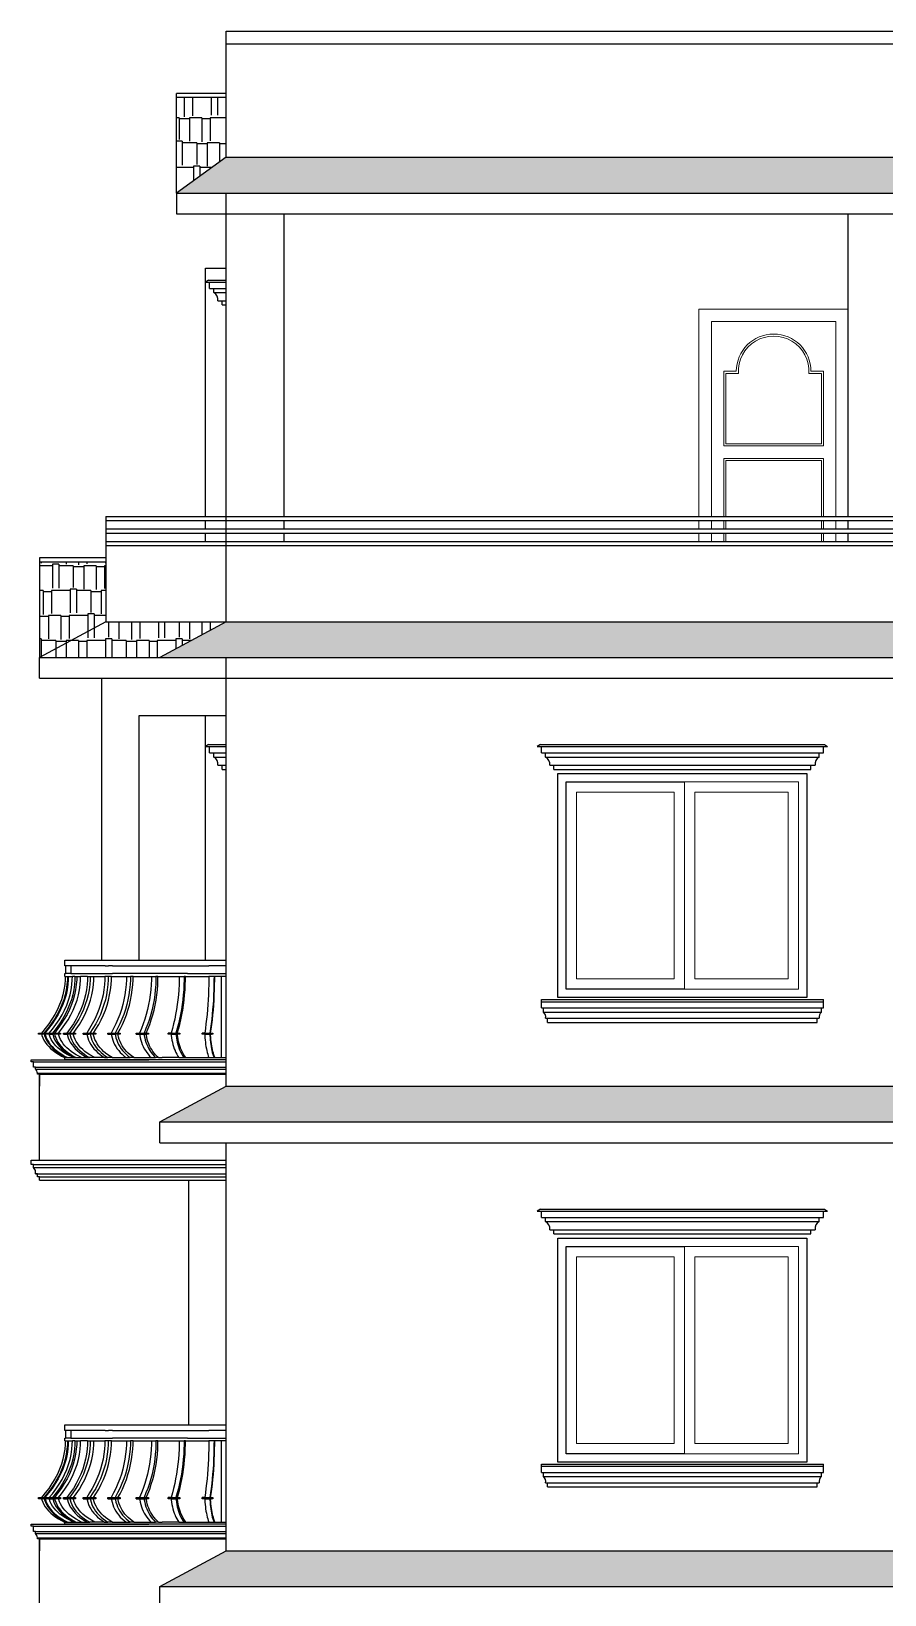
# Model space of a CAD drawing. Header units: inches. Extents: x 1397 to 20304, y -27267 to -746.
# Drawn here: x 14965.6 to 15171.4, y -21206.1 to -20829.1 of the extents above; entities that cross this region are included whole.
import ezdxf

# ---------------------------------------------------------------- set-up
doc = ezdxf.new("R2010")
doc.units = ezdxf.units.IN
doc.header["$LTSCALE"] = 17
doc.header["$MEASUREMENT"] = 0
for name, color, linetype, lineweight in [('25 BOT BAR', 12, 'Continuous', 25), ('DOOR ELEVATION', 21, 'Continuous', 15), ('ELEVATION', 7, 'Continuous', 25), ('OUTLINE', 1, 'Continuous', 25), ('WINDOW FRAME', 161, 'Continuous', 20)]:
    doc.layers.add(name, color=color, linetype=linetype, lineweight=lineweight)

# ---------------------------------------------------------------- blocks, each defined once
blk = doc.blocks.new('A$C6d06a05d')
for p, q in [((5.66, 22.61), (5.66, 24)), ((5.66, 24), (40.22, 24)), ((40.22, 22.61), (40.22, 24)), ((5.77, 22.61), (5.66, 22.61)), ((5.66, 20.07), (5.66, 20.77)), ((5.66, 20.77), (5.77, 20.77)), ((5.77, 22.61), (5.77, 20.77)), ((6.88, 22.61), (5.77, 22.61)), ((6.88, 20.77), (5.77, 20.77)), ((6.88, 22.61), (6.88, 20.77)), ((14.27, 22.61), (6.88, 22.61)), ((6.88, 20.77), (14.27, 20.77)), ((14.27, 22.61), (14.98, 22.61)), ((14.27, 20.77), (14.98, 20.77)), ((15.84, 22.61), (14.98, 22.61)), ((14.98, 20.77), (15.84, 20.77)), ((15.84, 22.61), (31.92, 22.61)), ((31.92, 20.77), (15.84, 20.77)), ((31.92, 22.61), (36.51, 22.61)), ((31.92, 20.77), (36.51, 20.77)), ((37.61, 22.61), (36.51, 22.61)), ((36.51, 20.77), (37.61, 20.77)), ((37.8, 22.61), (37.61, 22.61)), ((37.61, 20.77), (37.8, 20.77)), ((39.23, 22.61), (37.8, 22.61)), ((37.8, 20.77), (39.23, 20.77)), ((40.22, 22.61), (39.23, 22.61)), ((39.23, 20.77), (40.22, 20.77)), ((40.22, 20.77), (40.22, 22.61)), ((40.22, 20.07), (40.22, 20.77)), ((5.44, 16.89), (5.2, 15.69)), ((5.6, 18.11), (5.44, 16.89)), ((5.69, 19.25), (5.6, 18.11)), ((5.69, 20.07), (5.66, 20.07)), ((5.69, 20.07), (5.69, 19.25)), ((5.69, 20.07), (6.17, 20.07)), ((5.92, 16.89), (5.69, 15.69)), ((6.12, 16.89), (5.88, 15.69)), ((6.08, 18.11), (5.92, 16.89)), ((6.17, 19.25), (6.08, 18.11)), ((6.28, 18.11), (6.12, 16.89)), ((6.17, 20.07), (6.17, 19.25)), ((6.17, 20.07), (6.36, 20.07)), ((6.36, 19.25), (6.28, 18.11)), ((6.36, 20.07), (6.36, 19.25)), ((6.36, 20.07), (7.24, 20.07)), ((6.75, 15.62), (6.99, 16.85)), ((6.99, 16.85), (7.15, 18.08)), ((7.15, 18.08), (7.23, 19.24)), ((7.23, 19.24), (7.24, 20.07)), ((7.79, 20.07), (7.24, 20.07)), ((7.55, 16.89), (7.33, 15.69)), ((7.7, 18.11), (7.55, 16.89)), ((7.78, 19.25), (7.7, 18.11)), ((7.93, 16.89), (7.71, 15.69)), ((7.79, 20.07), (7.78, 19.25)), ((7.79, 20.07), (8.17, 20.07)), ((8.09, 18.11), (7.93, 16.89)), ((8.17, 19.25), (8.09, 18.11)), ((8.17, 20.07), (8.17, 19.25)), ((8.17, 20.07), (9.01, 20.07)), ((8.54, 15.62), (8.76, 16.85)), ((8.76, 16.85), (8.92, 18.08)), ((8.92, 18.08), (9, 19.24)), ((9, 19.24), (9.01, 20.07)), ((10.49, 20.07), (9.01, 20.07)), ((10.28, 16.89), (10.07, 15.69)), ((10.42, 18.11), (10.28, 16.89)), ((10.49, 19.25), (10.42, 18.11)), ((10.49, 20.07), (10.49, 19.25)), ((10.49, 20.07), (11.05, 20.07)), ((10.84, 16.89), (10.63, 15.69)), ((10.98, 18.11), (10.84, 16.89)), ((11.05, 19.25), (10.98, 18.11)), ((11.05, 20.07), (11.05, 19.25)), ((11.05, 20.07), (11.82, 20.07)), ((11.39, 15.62), (11.6, 16.85)), ((11.6, 16.85), (11.74, 18.08)), ((11.74, 18.08), (11.82, 19.24)), ((11.82, 19.24), (11.82, 20.07)), ((11.82, 20.07), (14.21, 20.07)), ((14.02, 16.89), (13.83, 15.69)), ((14.14, 18.11), (14.02, 16.89)), ((14.2, 19.25), (14.14, 18.11)), ((14.21, 20.07), (14.2, 19.25)), ((14.93, 20.07), (14.21, 20.07)), ((14.73, 16.89), (14.55, 15.69)), ((14.86, 18.11), (14.73, 16.89)), ((14.92, 19.25), (14.86, 18.11)), ((14.93, 20.07), (14.92, 19.25)), ((15.61, 20.07), (14.93, 20.07)), ((15.23, 15.62), (15.41, 16.85)), ((15.41, 16.85), (15.54, 18.08)), ((15.54, 18.08), (15.6, 19.24)), ((15.6, 19.24), (15.61, 20.07)), ((15.61, 20.07), (18.82, 20.07)), ((18.65, 16.89), (18.5, 15.69)), ((18.76, 18.11), (18.65, 16.89)), ((18.81, 19.25), (18.76, 18.11)), ((18.82, 20.07), (18.81, 19.25)), ((18.82, 20.07), (19.67, 20.07)), ((19.51, 16.89), (19.36, 15.69)), ((19.62, 18.11), (19.51, 16.89)), ((19.67, 19.25), (19.62, 18.11)), ((19.67, 20.07), (19.67, 19.25)), ((20.24, 20.07), (19.67, 20.07)), ((19.92, 15.62), (20.08, 16.85)), ((20.08, 16.85), (20.19, 18.08)), ((20.19, 18.08), (20.24, 19.24)), ((20.24, 19.24), (20.24, 20.07)), ((20.24, 20.07), (24.18, 20.07)), ((24.05, 16.89), (23.93, 15.69)), ((24.13, 18.11), (24.05, 16.89)), ((24.18, 19.25), (24.13, 18.11)), ((24.18, 20.07), (24.18, 19.25)), ((24.18, 20.07), (25.15, 20.07)), ((25.02, 16.89), (24.9, 15.69)), ((25.1, 18.11), (25.02, 16.89)), ((25.14, 19.25), (25.1, 18.11)), ((25.15, 20.07), (25.14, 19.25)), ((25.59, 20.07), (25.15, 20.07)), ((25.34, 15.62), (25.46, 16.85)), ((25.46, 16.85), (25.54, 18.08)), ((25.54, 18.08), (25.59, 19.24)), ((25.59, 19.24), (25.59, 20.07)), ((25.59, 20.07), (30.13, 20.07)), ((30.04, 16.89), (29.96, 15.69)), ((30.1, 18.11), (30.04, 16.89)), ((30.13, 19.25), (30.1, 18.11)), ((30.13, 20.07), (30.13, 19.25)), ((30.13, 20.07), (31.18, 20.07)), ((31.1, 16.89), (31.01, 15.69)), ((31.15, 18.11), (31.1, 16.89)), ((31.18, 19.25), (31.15, 18.11)), ((31.49, 20.07), (31.18, 20.07)), ((31.18, 20.07), (31.18, 19.25)), ((31.31, 15.62), (31.4, 16.85)), ((31.4, 16.85), (31.45, 18.08)), ((31.45, 18.08), (31.48, 19.24)), ((31.48, 19.24), (31.49, 20.07)), ((31.49, 20.07), (31.92, 20.07)), ((31.92, 20.07), (36.49, 20.07)), ((36.45, 16.89), (36.41, 15.69)), ((36.48, 18.11), (36.45, 16.89)), ((36.49, 19.25), (36.48, 18.11)), ((36.49, 20.07), (36.49, 19.25)), ((37.6, 20.07), (36.49, 20.07)), ((37.55, 16.89), (37.51, 15.69)), ((37.58, 18.11), (37.55, 16.89)), ((37.59, 19.25), (37.58, 18.11)), ((37.6, 20.07), (37.59, 19.25)), ((37.75, 20.07), (37.6, 20.07)), ((37.66, 15.62), (37.7, 16.85)), ((37.7, 16.85), (37.73, 18.08)), ((37.73, 18.08), (37.75, 19.24)), ((37.75, 19.24), (37.75, 20.07)), ((39.23, 20.07), (37.75, 20.07)), ((40.22, 20.07), (39.23, 20.07)), ((39.23, 7.81), (39.23, 20.07)), ((40.22, 8.38), (40.22, 20.07)), ((4.89, 14.48), (4.49, 13.29)), ((5.2, 15.69), (4.89, 14.48)), ((5.38, 14.48), (4.99, 13.29)), ((5.57, 14.48), (5.19, 13.29)), ((5.69, 15.69), (5.38, 14.48)), ((5.88, 15.69), (5.57, 14.48)), ((6.04, 13.19), (6.43, 14.4)), ((6.43, 14.4), (6.75, 15.62)), ((7.03, 14.48), (6.66, 13.29)), ((7.33, 15.69), (7.03, 14.48)), ((7.41, 14.48), (7.05, 13.29)), ((7.71, 15.69), (7.41, 14.48)), ((7.86, 13.19), (8.24, 14.4)), ((8.24, 14.4), (8.54, 15.62)), ((9.8, 14.48), (9.46, 13.29)), ((10.07, 15.69), (9.8, 14.48)), ((10.36, 14.48), (10.02, 13.29)), ((10.63, 15.69), (10.36, 14.48)), ((10.77, 13.19), (11.11, 14.4)), ((11.11, 14.4), (11.39, 15.62)), ((13.59, 14.48), (13.29, 13.29)), ((13.83, 15.69), (13.59, 14.48)), ((14.31, 14.48), (14.01, 13.29)), ((14.55, 15.69), (14.31, 14.48)), ((14.68, 13.19), (14.98, 14.4)), ((14.98, 14.4), (15.23, 15.62)), ((18.3, 14.48), (18.05, 13.29)), ((18.5, 15.69), (18.3, 14.48)), ((19.15, 14.48), (18.9, 13.29)), ((19.36, 15.69), (19.15, 14.48)), ((19.46, 13.19), (19.72, 14.4)), ((19.72, 14.4), (19.92, 15.62)), ((23.77, 14.48), (23.58, 13.29)), ((23.93, 15.69), (23.77, 14.48)), ((24.74, 14.48), (24.55, 13.29)), ((24.9, 15.69), (24.74, 14.48)), ((24.98, 13.19), (25.18, 14.4)), ((25.18, 14.4), (25.34, 15.62)), ((29.86, 14.48), (29.72, 13.29)), ((29.96, 15.69), (29.86, 14.48)), ((30.91, 14.48), (30.77, 13.29)), ((31.01, 15.69), (30.91, 14.48)), ((31.07, 13.19), (31.21, 14.4)), ((31.21, 14.4), (31.31, 15.62)), ((36.35, 14.48), (36.29, 13.29)), ((36.41, 15.69), (36.35, 14.48)), ((37.46, 14.48), (37.39, 13.29)), ((37.51, 15.69), (37.46, 14.48)), ((37.54, 13.19), (37.61, 14.4)), ((37.61, 14.4), (37.66, 15.62)), ((3.49, 10.94), (2.87, 9.79)), ((4, 10.94), (3.39, 9.79)), ((4.03, 12.11), (3.49, 10.94)), ((4.19, 10.94), (3.59, 9.79)), ((4.53, 12.11), (4, 10.94)), ((4.49, 13.29), (4.03, 12.11)), ((4.73, 12.11), (4.19, 10.94)), ((4.42, 9.64), (5.04, 10.81)), ((4.99, 13.29), (4.53, 12.11)), ((5.19, 13.29), (4.73, 12.11)), ((5.04, 10.81), (5.58, 11.99)), ((5.72, 10.94), (5.14, 9.79)), ((6.1, 10.94), (5.52, 9.79)), ((5.58, 11.99), (6.04, 13.19)), ((6.22, 12.11), (5.72, 10.94)), ((6.61, 12.11), (6.1, 10.94)), ((6.66, 13.29), (6.22, 12.11)), ((6.32, 9.64), (6.9, 10.81)), ((7.05, 13.29), (6.61, 12.11)), ((6.9, 10.81), (7.42, 11.99)), ((7.42, 11.99), (7.86, 13.19)), ((8.58, 10.94), (8.05, 9.79)), ((9.05, 12.11), (8.58, 10.94)), ((9.14, 10.94), (8.61, 9.79)), ((9.46, 13.29), (9.05, 12.11)), ((9.61, 12.11), (9.14, 10.94)), ((9.34, 9.64), (9.89, 10.81)), ((10.02, 13.29), (9.61, 12.11)), ((9.89, 10.81), (10.36, 11.99)), ((10.36, 11.99), (10.77, 13.19)), ((12.52, 10.94), (12.05, 9.79)), ((12.93, 12.11), (12.52, 10.94)), ((13.24, 10.94), (12.77, 9.79)), ((13.29, 13.29), (12.93, 12.11)), ((13.65, 12.11), (13.24, 10.94)), ((13.42, 9.64), (13.89, 10.81)), ((14.01, 13.29), (13.65, 12.11)), ((13.89, 10.81), (14.31, 11.99)), ((14.31, 11.99), (14.68, 13.19)), ((17.4, 10.94), (17, 9.79)), ((17.75, 12.11), (17.4, 10.94)), ((18.05, 13.29), (17.75, 12.11)), ((18.26, 10.94), (17.86, 9.79)), ((18.6, 12.11), (18.26, 10.94)), ((18.4, 9.64), (18.81, 10.81)), ((18.9, 13.29), (18.6, 12.11)), ((18.81, 10.81), (19.16, 11.99)), ((19.16, 11.99), (19.46, 13.19)), ((23.08, 10.94), (22.77, 9.79)), ((23.35, 12.11), (23.08, 10.94)), ((23.58, 13.29), (23.35, 12.11)), ((24.04, 10.94), (23.74, 9.79)), ((24.31, 12.11), (24.04, 10.94)), ((24.16, 9.64), (24.47, 10.81)), ((24.55, 13.29), (24.31, 12.11)), ((24.47, 10.81), (24.75, 11.99)), ((24.75, 11.99), (24.98, 13.19)), ((29.38, 10.94), (29.17, 9.79)), ((29.56, 12.11), (29.38, 10.94)), ((29.72, 13.29), (29.56, 12.11)), ((30.43, 10.94), (30.22, 9.79)), ((30.61, 12.11), (30.43, 10.94)), ((30.51, 9.64), (30.72, 10.81)), ((30.77, 13.29), (30.61, 12.11)), ((30.72, 10.81), (30.91, 11.99)), ((30.91, 11.99), (31.07, 13.19)), ((36.11, 10.94), (36, 9.79)), ((36.2, 12.11), (36.11, 10.94)), ((36.29, 13.29), (36.2, 12.11)), ((37.21, 10.94), (37.11, 9.79)), ((37.31, 12.11), (37.21, 10.94)), ((37.25, 9.64), (37.36, 10.81)), ((37.39, 13.29), (37.31, 12.11)), ((37.36, 10.81), (37.46, 11.99)), ((37.46, 11.99), (37.54, 13.19)), ((1.42, 7.53), (0.6, 6.44)), ((1.97, 7.53), (1.15, 6.44)), ((2.16, 7.53), (1.35, 6.44)), ((2.18, 8.65), (1.42, 7.53)), ((2.72, 8.65), (1.97, 7.53)), ((2.91, 8.65), (2.16, 7.53)), ((2.87, 9.79), (2.18, 8.65)), ((2.3, 6.44), (2.98, 7.35)), ((3.39, 9.79), (2.72, 8.65)), ((3.59, 9.79), (2.91, 8.65)), ((2.98, 7.35), (3.73, 8.49)), ((3.78, 7.53), (3, 6.44)), ((4.16, 7.53), (3.38, 6.44)), ((3.73, 8.49), (4.42, 9.64)), ((4.49, 8.65), (3.78, 7.53)), ((4.87, 8.65), (4.16, 7.53)), ((4.29, 6.44), (4.94, 7.35)), ((5.14, 9.79), (4.49, 8.65)), ((5.52, 9.79), (4.87, 8.65)), ((4.94, 7.35), (5.66, 8.49)), ((5.66, 8.49), (6.32, 9.64)), ((6.8, 7.53), (6.08, 6.44)), ((7.36, 7.53), (6.64, 6.44)), ((7.46, 8.65), (6.8, 7.53)), ((8.02, 8.65), (7.36, 7.53)), ((8.05, 9.79), (7.46, 8.65)), ((7.48, 6.44), (8.07, 7.35)), ((8.61, 9.79), (8.02, 8.65)), ((8.07, 7.35), (8.74, 8.49)), ((8.74, 8.49), (9.34, 9.64)), ((10.94, 7.53), (10.31, 6.44)), ((11.52, 8.65), (10.94, 7.53)), ((11.66, 7.53), (11.02, 6.44)), ((12.05, 9.79), (11.52, 8.65)), ((12.24, 8.65), (11.66, 7.53)), ((11.76, 6.44), (12.29, 7.35)), ((12.77, 9.79), (12.24, 8.65)), ((12.29, 7.35), (12.88, 8.49)), ((12.88, 8.49), (13.42, 9.64)), ((16.07, 7.53), (15.54, 6.44)), ((16.56, 8.65), (16.07, 7.53)), ((16.93, 7.53), (16.4, 6.44)), ((17, 9.79), (16.56, 8.65)), ((17.42, 8.65), (16.93, 7.53)), ((17.02, 6.44), (17.46, 7.35)), ((17.86, 9.79), (17.42, 8.65)), ((17.46, 7.35), (17.96, 8.49)), ((17.96, 8.49), (18.4, 9.64)), ((22.04, 7.53), (21.63, 6.44)), ((22.42, 8.65), (22.04, 7.53)), ((22.77, 9.79), (22.42, 8.65)), ((23.01, 7.53), (22.6, 6.44)), ((23.39, 8.65), (23.01, 7.53)), ((23.08, 6.44), (23.43, 7.35)), ((23.74, 9.79), (23.39, 8.65)), ((23.43, 7.35), (23.81, 8.49)), ((23.81, 8.49), (24.16, 9.64)), ((28.67, 7.53), (28.39, 6.44)), ((28.93, 8.65), (28.67, 7.53)), ((29.17, 9.79), (28.93, 8.65)), ((29.72, 7.53), (29.44, 6.44)), ((29.98, 8.65), (29.72, 7.53)), ((29.77, 6.44), (30, 7.35)), ((30.22, 9.79), (29.98, 8.65)), ((30, 7.35), (30.27, 8.49)), ((30.27, 8.49), (30.51, 9.64)), ((35.75, 7.53), (35.61, 6.44)), ((35.88, 8.65), (35.75, 7.53)), ((36, 9.79), (35.88, 8.65)), ((36.85, 7.53), (36.71, 6.44)), ((36.99, 8.65), (36.85, 7.53)), ((36.88, 6.44), (37, 7.35)), ((37.11, 9.79), (36.99, 8.65)), ((37, 7.35), (37.13, 8.49)), ((37.13, 8.49), (37.25, 9.64)), ((39.23, 0.52), (39.23, 7.81)), ((40.22, 0.52), (40.22, 8.38)), ((0, 6.15), (0, 6.44)), ((0, 6.44), (0.49, 6.44)), ((0.49, 6.15), (0, 6.15)), ((0.49, 6.44), (0.6, 6.44)), ((0.49, 6.15), (0.49, 6.44)), ((0.66, 6.15), (0.49, 6.15)), ((0.6, 6.44), (0.84, 6.44)), ((0.66, 6.15), (0.72, 5.87)), ((0.66, 6.15), (0.84, 6.15)), ((0.72, 5.87), (0.9, 5.31)), ((0.84, 6.15), (0.84, 6.44)), ((0.84, 6.44), (1.15, 6.44)), ((1.21, 6.15), (0.84, 6.15)), ((0.9, 5.31), (1.13, 4.75)), ((1.13, 4.75), (1.43, 4.21)), ((1.15, 6.44), (1.35, 6.44)), ((1.21, 6.15), (1.27, 5.87)), ((1.41, 6.15), (1.21, 6.15)), ((1.27, 5.87), (1.45, 5.31)), ((1.35, 6.44), (2.29, 6.44)), ((1.41, 6.15), (1.47, 5.87)), ((2.29, 6.15), (1.41, 6.15)), ((1.43, 4.21), (1.77, 3.68)), ((1.45, 5.31), (1.68, 4.75)), ((1.47, 5.87), (1.64, 5.31)), ((1.64, 5.31), (1.88, 4.75)), ((1.68, 4.75), (1.97, 4.21)), ((1.77, 3.68), (2.17, 3.17)), ((1.88, 4.75), (2.17, 4.21)), ((1.97, 4.21), (2.31, 3.68)), ((2.17, 4.21), (2.51, 3.68)), ((2.29, 6.15), (2.29, 6.44)), ((2.29, 6.44), (2.3, 6.44)), ((2.33, 5.94), (2.29, 6.15)), ((2.29, 6.15), (2.29, 6.15)), ((2.29, 6.15), (2.98, 6.15)), ((2.3, 6.44), (2.98, 6.44)), ((2.31, 3.68), (2.71, 3.17)), ((2.5, 5.41), (2.33, 5.94)), ((2.72, 4.88), (2.5, 5.41)), ((2.51, 3.68), (2.9, 3.17)), ((3, 4.37), (2.72, 4.88)), ((2.98, 6.44), (3, 6.44)), ((2.98, 6.15), (2.98, 6.44)), ((3.06, 6.15), (2.98, 6.15)), ((3, 6.44), (3.38, 6.44)), ((3.32, 3.86), (3, 4.37)), ((3.06, 6.15), (3.12, 5.87)), ((3.44, 6.15), (3.06, 6.15)), ((3.12, 5.87), (3.28, 5.31)), ((3.28, 5.31), (3.51, 4.75)), ((3.69, 3.38), (3.32, 3.86)), ((3.38, 6.44), (4.29, 6.44)), ((3.44, 6.15), (3.5, 5.87)), ((4.28, 6.15), (3.44, 6.15)), ((3.5, 5.87), (3.67, 5.31)), ((3.51, 4.75), (3.78, 4.21)), ((3.67, 5.31), (3.89, 4.75)), ((4.12, 2.9), (3.69, 3.38)), ((3.78, 4.21), (4.11, 3.68)), ((3.89, 4.75), (4.16, 4.21)), ((4.11, 3.68), (4.48, 3.17)), ((4.16, 4.21), (4.49, 3.68)), ((4.32, 5.94), (4.28, 6.15)), ((4.67, 6.15), (4.28, 6.15)), ((4.29, 6.44), (4.67, 6.44)), ((4.48, 5.41), (4.32, 5.94)), ((4.7, 4.88), (4.48, 5.41)), ((4.49, 3.68), (4.87, 3.17)), ((4.67, 6.44), (4.67, 6.15)), ((4.96, 4.37), (4.7, 4.88)), ((5.27, 3.86), (4.96, 4.37)), ((5.62, 3.38), (5.27, 3.86)), ((5.34, 6.44), (6.08, 6.44)), ((5.34, 6.15), (5.34, 6.44)), ((5.34, 6.15), (6.14, 6.15)), ((6.03, 2.9), (5.62, 3.38)), ((6.08, 6.44), (6.35, 6.44)), ((6.14, 6.15), (6.19, 5.87)), ((6.14, 6.15), (6.35, 6.15)), ((6.19, 5.87), (6.34, 5.31)), ((6.34, 5.31), (6.55, 4.75)), ((6.35, 6.15), (6.35, 6.44)), ((6.35, 6.44), (6.64, 6.44)), ((6.7, 6.15), (6.35, 6.15)), ((6.55, 4.75), (6.8, 4.21)), ((6.64, 6.44), (7.48, 6.44)), ((6.7, 6.15), (6.75, 5.87)), ((7.47, 6.15), (6.7, 6.15)), ((6.75, 5.87), (6.9, 5.31)), ((6.8, 4.21), (7.1, 3.68)), ((6.9, 5.31), (7.11, 4.75)), ((7.1, 3.68), (7.45, 3.17)), ((7.11, 4.75), (7.36, 4.21)), ((7.36, 4.21), (7.66, 3.68)), ((7.51, 5.94), (7.47, 6.15)), ((7.91, 6.15), (7.47, 6.15)), ((7.48, 6.44), (7.91, 6.44)), ((7.66, 5.41), (7.51, 5.94)), ((7.85, 4.88), (7.66, 5.41)), ((7.66, 3.68), (8.01, 3.17)), ((8.09, 4.37), (7.85, 4.88)), ((7.91, 6.44), (7.91, 6.15)), ((8.38, 3.86), (8.09, 4.37)), ((8.71, 3.38), (8.38, 3.86)), ((9.08, 2.9), (8.71, 3.38)), ((9.56, 6.44), (10.31, 6.44)), ((9.56, 6.15), (9.56, 6.44)), ((9.56, 6.15), (10.35, 6.15)), ((10.31, 6.44), (10.86, 6.44)), ((10.35, 6.15), (10.4, 5.87)), ((10.35, 6.15), (10.86, 6.15)), ((10.4, 5.87), (10.54, 5.31)), ((10.54, 5.31), (10.72, 4.75)), ((10.72, 4.75), (10.94, 4.21)), ((10.86, 6.15), (10.86, 6.44)), ((10.86, 6.44), (11.02, 6.44)), ((11.07, 6.15), (10.86, 6.15)), ((10.94, 4.21), (11.21, 3.68)), ((11.02, 6.44), (11.76, 6.44)), ((11.07, 6.15), (11.12, 5.87)), ((11.76, 6.15), (11.07, 6.15)), ((11.12, 5.87), (11.26, 5.31)), ((11.21, 3.68), (11.51, 3.17)), ((11.26, 5.31), (11.44, 4.75)), ((11.44, 4.75), (11.66, 4.21)), ((11.66, 4.21), (11.93, 3.68)), ((11.76, 6.44), (12.24, 6.44)), ((11.79, 5.94), (11.76, 6.15)), ((12.24, 6.15), (11.76, 6.15)), ((11.92, 5.41), (11.79, 5.94)), ((12.09, 4.88), (11.92, 5.41)), ((11.93, 3.68), (12.23, 3.17)), ((12.31, 4.37), (12.09, 4.88)), ((12.24, 6.44), (12.24, 6.15)), ((12.56, 3.86), (12.31, 4.37)), ((12.85, 3.38), (12.56, 3.86)), ((13.18, 2.9), (12.85, 3.38)), ((14.82, 6.44), (15.54, 6.44)), ((14.82, 6.15), (14.82, 6.44)), ((14.82, 6.15), (15.58, 6.15)), ((15.54, 6.44), (16.36, 6.44)), ((15.58, 6.15), (15.62, 5.87)), ((15.58, 6.15), (16.36, 6.15)), ((15.62, 5.87), (15.74, 5.31)), ((15.74, 5.31), (15.89, 4.75)), ((15.89, 4.75), (16.08, 4.21)), ((16.08, 4.21), (16.3, 3.68)), ((16.3, 3.68), (16.56, 3.17)), ((16.36, 6.15), (16.36, 6.44)), ((16.36, 6.44), (16.4, 6.44)), ((16.44, 6.15), (16.36, 6.15)), ((16.4, 6.44), (17.02, 6.44)), ((16.44, 6.15), (16.48, 5.87)), ((17.01, 6.15), (16.44, 6.15)), ((16.48, 5.87), (16.59, 5.31)), ((16.59, 5.31), (16.74, 4.75)), ((16.74, 4.75), (16.93, 4.21)), ((16.93, 4.21), (17.15, 3.68)), ((17.04, 5.94), (17.01, 6.15)), ((17.52, 6.15), (17.01, 6.15)), ((17.02, 6.44), (17.52, 6.44)), ((17.15, 5.41), (17.04, 5.94)), ((17.3, 4.88), (17.15, 5.41)), ((17.15, 3.68), (17.41, 3.17)), ((17.47, 4.37), (17.3, 4.88)), ((17.69, 3.86), (17.47, 4.37)), ((17.52, 6.44), (17.52, 6.15)), ((17.93, 3.38), (17.69, 3.86)), ((18.21, 2.9), (17.93, 3.38)), ((20.94, 6.44), (21.63, 6.44)), ((20.94, 6.15), (20.94, 6.44)), ((20.94, 6.15), (21.66, 6.15)), ((21.63, 6.44), (22.6, 6.44)), ((21.66, 6.15), (21.69, 5.87)), ((21.66, 6.15), (22.63, 6.15)), ((21.69, 5.87), (21.78, 5.31)), ((21.78, 5.31), (21.9, 4.75)), ((21.9, 4.75), (22.05, 4.21)), ((22.05, 4.21), (22.22, 3.68)), ((22.22, 3.68), (22.42, 3.17)), ((22.6, 6.44), (22.69, 6.44)), ((22.63, 6.15), (22.66, 5.87)), ((22.69, 6.15), (22.63, 6.15)), ((22.66, 5.87), (22.75, 5.31)), ((22.69, 6.15), (22.69, 6.44)), ((22.69, 6.44), (23.08, 6.44)), ((22.69, 6.15), (23.08, 6.15)), ((22.75, 5.31), (22.87, 4.75)), ((22.87, 4.75), (23.01, 4.21)), ((23.01, 4.21), (23.19, 3.68)), ((23.08, 6.44), (23.59, 6.44)), ((23.1, 5.94), (23.08, 6.15)), ((23.59, 6.15), (23.08, 6.15)), ((23.18, 5.41), (23.1, 5.94)), ((23.3, 4.88), (23.18, 5.41)), ((23.19, 3.68), (23.39, 3.17)), ((23.44, 4.37), (23.3, 4.88)), ((23.6, 3.86), (23.44, 4.37)), ((23.59, 6.44), (23.59, 6.15)), ((23.79, 3.38), (23.6, 3.86)), ((24.01, 2.9), (23.79, 3.38)), ((27.76, 6.15), (27.76, 6.44)), ((28.39, 6.44), (27.76, 6.44)), ((28.41, 6.15), (27.76, 6.15)), ((28.39, 6.44), (29.44, 6.44)), ((28.41, 6.15), (28.43, 5.87)), ((28.41, 6.15), (29.46, 6.15)), ((28.43, 5.87), (28.49, 5.31)), ((28.49, 5.31), (28.57, 4.75)), ((28.57, 4.75), (28.67, 4.21)), ((28.67, 4.21), (28.79, 3.68)), ((28.79, 3.68), (28.93, 3.17)), ((29.44, 6.44), (29.66, 6.44)), ((29.46, 6.15), (29.48, 5.87)), ((29.66, 6.15), (29.46, 6.15)), ((29.48, 5.87), (29.54, 5.31)), ((29.54, 5.31), (29.62, 4.75)), ((29.62, 4.75), (29.72, 4.21)), ((29.66, 6.15), (29.66, 6.44)), ((29.66, 6.44), (29.77, 6.44)), ((29.77, 6.15), (29.66, 6.15)), ((29.72, 4.21), (29.84, 3.68)), ((29.77, 6.44), (30.27, 6.44)), ((29.78, 5.94), (29.77, 6.15)), ((30.27, 6.15), (29.77, 6.15)), ((29.84, 5.41), (29.78, 5.94)), ((29.92, 4.88), (29.84, 5.41)), ((29.84, 3.68), (29.98, 3.17)), ((30.01, 4.37), (29.92, 4.88)), ((30.12, 3.86), (30.01, 4.37)), ((30.25, 3.38), (30.12, 3.86)), ((30.4, 2.9), (30.25, 3.38)), ((30.27, 6.44), (30.27, 6.15)), ((35.07, 6.15), (35.07, 6.44)), ((35.61, 6.44), (35.07, 6.44)), ((35.62, 6.15), (35.07, 6.15)), ((35.61, 6.44), (36.71, 6.44)), ((35.62, 6.15), (35.63, 5.87)), ((35.62, 6.15), (36.72, 6.15)), ((35.63, 5.87), (35.66, 5.31)), ((35.66, 5.31), (35.7, 4.75)), ((35.7, 4.75), (35.75, 4.21)), ((35.75, 4.21), (35.81, 3.68)), ((35.81, 3.68), (35.88, 3.17)), ((36.71, 6.44), (36.88, 6.44)), ((36.88, 6.15), (36.72, 6.15)), ((36.72, 6.15), (36.73, 5.87)), ((36.73, 5.87), (36.76, 5.31)), ((36.76, 5.31), (36.8, 4.75)), ((36.8, 4.75), (36.85, 4.21)), ((36.85, 4.21), (36.91, 3.68)), ((36.88, 6.44), (37.05, 6.44)), ((36.88, 5.94), (36.88, 6.15)), ((36.88, 6.15), (37.05, 6.15)), ((36.91, 5.41), (36.88, 5.94)), ((36.95, 4.88), (36.91, 5.41)), ((36.91, 3.68), (36.98, 3.17)), ((37, 4.37), (36.95, 4.88)), ((37.06, 3.86), (37, 4.37)), ((37.05, 6.44), (37.36, 6.44)), ((37.05, 6.15), (37.05, 6.44)), ((37.36, 6.15), (37.05, 6.15)), ((37.12, 3.38), (37.06, 3.86)), ((37.2, 2.9), (37.12, 3.38)), ((37.36, 6.44), (37.36, 6.15)), ((2.17, 3.17), (2.63, 2.67)), ((2.63, 2.67), (3.13, 2.19)), ((2.71, 3.17), (3.15, 2.67)), ((2.9, 3.17), (3.35, 2.67)), ((3.13, 2.19), (3.67, 1.74)), ((3.15, 2.67), (3.64, 2.19)), ((3.35, 2.67), (3.84, 2.19)), ((3.64, 2.19), (4.18, 1.74)), ((3.67, 1.74), (4.27, 1.31)), ((3.84, 2.19), (4.38, 1.74)), ((4.59, 2.45), (4.12, 2.9)), ((4.18, 1.74), (4.77, 1.31)), ((4.27, 1.31), (4.9, 0.9)), ((4.38, 1.74), (4.96, 1.31)), ((4.48, 3.17), (4.91, 2.67)), ((5.1, 2.02), (4.59, 2.45)), ((4.77, 1.31), (5.4, 0.9)), ((4.87, 3.17), (5.29, 2.67)), ((4.9, 0.9), (5.58, 0.52)), ((4.91, 2.67), (5.38, 2.19)), ((4.96, 1.31), (5.59, 0.9)), ((5.65, 1.61), (5.1, 2.02)), ((5.29, 2.67), (5.76, 2.19)), ((5.38, 2.19), (5.89, 1.74)), ((5.4, 0.9), (6.06, 0.52)), ((5.58, 0.52), (5.66, 0.52)), ((5.59, 0.9), (6.26, 0.52)), ((6.25, 1.22), (5.65, 1.61)), ((5.66, 0), (5.66, 0.52)), ((5.66, 0.52), (6.06, 0.52)), ((24.34, 0), (5.66, 0)), ((5.76, 2.19), (6.28, 1.74)), ((5.89, 1.74), (6.45, 1.31)), ((6.47, 2.45), (6.03, 2.9)), ((6.06, 0.52), (6.26, 0.52)), ((7.48, 0.52), (6.25, 1.22)), ((6.26, 0.52), (7.48, 0.52)), ((6.28, 1.74), (6.83, 1.31)), ((6.45, 1.31), (7.05, 0.9)), ((6.96, 2.02), (6.47, 2.45)), ((6.83, 1.31), (7.43, 0.9)), ((7.49, 1.61), (6.96, 2.02)), ((7.05, 0.9), (7.68, 0.52)), ((7.43, 0.9), (8.07, 0.52)), ((7.45, 3.17), (7.84, 2.67)), ((7.48, 0.52), (7.68, 0.52)), ((8.06, 1.22), (7.49, 1.61)), ((7.68, 0.52), (8.07, 0.52)), ((7.84, 2.67), (8.27, 2.19)), ((8.01, 3.17), (8.4, 2.67)), ((9.23, 0.52), (8.06, 1.22)), ((8.07, 0.52), (9.23, 0.52)), ((8.27, 2.19), (8.75, 1.74)), ((8.4, 2.67), (8.83, 2.19)), ((8.75, 1.74), (9.26, 1.31)), ((8.83, 2.19), (9.31, 1.74)), ((9.49, 2.45), (9.08, 2.9)), ((9.23, 0.52), (10.4, 0.52)), ((9.26, 1.31), (9.81, 0.9)), ((9.31, 1.74), (9.82, 1.31)), ((9.94, 2.02), (9.49, 2.45)), ((9.81, 0.9), (10.4, 0.52)), ((9.82, 1.31), (10.37, 0.9)), ((10.43, 1.61), (9.94, 2.02)), ((10.37, 0.9), (10.96, 0.52)), ((10.4, 0.52), (10.96, 0.52)), ((10.95, 1.22), (10.43, 1.61)), ((12.03, 0.52), (10.95, 1.22)), ((12.03, 0.52), (10.96, 0.52)), ((11.51, 3.17), (11.86, 2.67)), ((11.86, 2.67), (12.24, 2.19)), ((14.12, 0.52), (12.03, 0.52)), ((12.23, 3.17), (12.58, 2.67)), ((12.24, 2.19), (12.66, 1.74)), ((12.58, 2.67), (12.96, 2.19)), ((12.66, 1.74), (13.12, 1.31)), ((12.96, 2.19), (13.38, 1.74)), ((13.12, 1.31), (13.61, 0.9)), ((13.54, 2.45), (13.18, 2.9)), ((13.38, 1.74), (13.84, 1.31)), ((13.94, 2.02), (13.54, 2.45)), ((13.61, 0.9), (14.12, 0.52)), ((13.84, 1.31), (14.32, 0.9)), ((14.37, 1.61), (13.94, 2.02)), ((14.12, 0.52), (14.84, 0.52)), ((14.32, 0.9), (14.84, 0.52)), ((14.84, 1.22), (14.37, 1.61)), ((15.79, 0.52), (14.84, 1.22)), ((15.79, 0.52), (14.84, 0.52)), ((15.79, 0.52), (18.74, 0.52)), ((16.56, 3.17), (16.85, 2.67)), ((16.85, 2.67), (17.17, 2.19)), ((17.17, 2.19), (17.52, 1.74)), ((17.41, 3.17), (17.7, 2.67)), ((17.52, 1.74), (17.9, 1.31)), ((17.7, 2.67), (18.02, 2.19)), ((17.9, 1.31), (18.31, 0.9)), ((18.02, 2.19), (18.38, 1.74)), ((18.51, 2.45), (18.21, 2.9)), ((18.31, 0.9), (18.74, 0.52)), ((18.38, 1.74), (18.76, 1.31)), ((18.85, 2.02), (18.51, 2.45)), ((18.74, 0.52), (19.6, 0.52)), ((18.76, 1.31), (19.17, 0.9)), ((19.21, 1.61), (18.85, 2.02)), ((19.17, 0.9), (19.6, 0.52)), ((19.6, 1.22), (19.21, 1.61)), ((20.4, 0.52), (19.6, 1.22)), ((20.4, 0.52), (19.6, 0.52)), ((20.4, 0.52), (24.12, 0.52)), ((22.42, 3.17), (22.64, 2.67)), ((22.64, 2.67), (22.9, 2.19)), ((22.9, 2.19), (23.17, 1.74)), ((23.17, 1.74), (23.47, 1.31)), ((23.39, 3.17), (23.61, 2.67)), ((23.47, 1.31), (23.78, 0.9)), ((23.61, 2.67), (23.86, 2.19)), ((23.78, 0.9), (24.12, 0.52)), ((23.86, 2.19), (24.14, 1.74)), ((24.24, 2.45), (24.01, 2.9)), ((24.12, 0.52), (25.09, 0.52)), ((24.14, 1.74), (24.43, 1.31)), ((24.5, 2.02), (24.24, 2.45)), ((28.44, 0), (24.34, 0)), ((24.43, 1.31), (24.75, 0.9)), ((24.79, 1.61), (24.5, 2.02)), ((24.75, 0.9), (25.09, 0.52)), ((25.09, 1.22), (24.79, 1.61)), ((25.71, 0.52), (25.09, 1.22)), ((25.71, 0.52), (25.09, 0.52)), ((25.71, 0.52), (26.47, 0.52)), ((30.09, 0.52), (26.47, 0.52)), ((40.22, 0), (28.44, 0)), ((28.93, 3.17), (29.08, 2.67)), ((29.08, 2.67), (29.25, 2.19)), ((29.25, 2.19), (29.28, 2.13)), ((29.28, 2.13), (29.44, 1.74)), ((29.44, 1.74), (29.64, 1.31)), ((29.64, 1.31), (29.86, 0.9)), ((29.86, 0.9), (30.09, 0.52)), ((29.98, 3.17), (30.13, 2.67)), ((30.09, 0.52), (31.14, 0.52)), ((30.13, 2.67), (30.3, 2.19)), ((30.3, 2.19), (30.49, 1.74)), ((30.44, 2.79), (30.4, 2.9)), ((30.56, 2.45), (30.44, 2.79)), ((30.49, 1.74), (30.69, 1.31)), ((30.74, 2.02), (30.56, 2.45)), ((30.69, 1.31), (30.91, 0.9)), ((30.93, 1.61), (30.74, 2.02)), ((30.91, 0.9), (31.14, 0.52)), ((31.14, 1.22), (30.93, 1.61)), ((31.57, 0.52), (31.14, 1.22)), ((31.14, 0.52), (31.57, 0.52)), ((31.57, 0.52), (31.92, 0.52)), ((31.92, 0.52), (36.47, 0.52)), ((35.88, 3.17), (35.96, 2.67)), ((35.96, 2.67), (36.05, 2.19)), ((36.05, 2.19), (36.14, 1.74)), ((36.14, 1.74), (36.25, 1.31)), ((36.25, 1.31), (36.36, 0.9)), ((36.36, 0.9), (36.47, 0.52)), ((36.47, 0.52), (37.58, 0.52)), ((36.98, 3.17), (37.06, 2.67)), ((37.06, 2.67), (37.15, 2.19)), ((37.15, 2.19), (37.24, 1.74)), ((37.28, 2.45), (37.2, 2.9)), ((37.24, 1.74), (37.35, 1.31)), ((37.37, 2.02), (37.28, 2.45)), ((37.35, 1.31), (37.46, 0.9)), ((37.47, 1.61), (37.37, 2.02)), ((37.46, 0.9), (37.58, 0.52)), ((37.57, 1.22), (37.47, 1.61)), ((37.79, 0.52), (37.57, 1.22)), ((37.58, 0.52), (37.79, 0.52)), ((37.79, 0.52), (39.23, 0.52)), ((39.23, 0.52), (40.22, 0.52)), ((40.22, 0), (40.22, 0.52))]:
    blk.add_line(p, q)
at = {"layer": 'OUTLINE'}
blk.add_line((5.66, 0), (23.62, 0), dxfattribs=at)

msp = doc.modelspace()

# ---------------------------------------------------------------- hatches: boundary and pattern name
at = {"layer": '25 BOT BAR'}
h = msp.add_hatch(dxfattribs=at)
h.set_pattern_fill('AR-RSHKE', color=8, scale=0.5, angle=180)
h.paths.add_polyline_path([(15012.62, -20845.11), (15000.62, -20845.11), (15000.62, -20868.11), (15012.62, -20859.49)])
h = msp.add_hatch(dxfattribs=at)
h.set_pattern_fill('AR-RSHKE', color=8, scale=0.5, angle=180)
h.paths.add_polyline_path([(15317.12, -20859.49), (15012.62, -20859.49), (15000.62, -20868.11), (15300.62, -20868.11)])
h = msp.add_hatch(dxfattribs=at)
h.set_pattern_fill('AR-RSHKE', color=8, scale=0.5, angle=180)
h.paths.add_polyline_path([(14983.62, -20957.11), (14967.62, -20957.11), (14967.62, -20980.11), (14983.62, -20971.49)])
h = msp.add_hatch(dxfattribs=at)
h.set_pattern_fill('AR-RSHKE', color=8, scale=0.5, angle=180)
h.paths.add_polyline_path([(14983.62, -20971.49), (14967.62, -20980.11), (14996.62, -20980.11), (15012.62, -20971.49)])
h = msp.add_hatch(dxfattribs=at)
h.set_pattern_fill('AR-RSHKE', color=8, scale=0.5, angle=180)
h.paths.add_polyline_path([(15318.62, -20980.11), (15343.14, -20971.49), (15012.62, -20971.49), (14996.62, -20980.11)])
h = msp.add_hatch(dxfattribs=at)
h.set_pattern_fill('AR-RSHKE', color=8, scale=0.5, angle=180)
h.set_pattern_definition([(180, (2e-12, 224), (-12.75, -6), [3, -2.5, 3.5, -1.5, 4.5, -2]), (180, (-3, 223.75), (-12.75, -6), [2.5, -9.5, 2, -3]), (180, (-9, 224.375), (-12.75, -6), [1.5, -15.5]), (270, (2e-12, 224), (4.25, -6), [5.75, -18.25]), (270, (-3, 224), (4.25, -6), [5.625, -18.375]), (270, (-5.5, 224), (4.25, -6), [5.25, -18.75]), (270, (-9, 224.375), (4.25, -6), [5.75, -18.25]), (270, (-10.5, 224.375), (4.25, -6), [5.75, -18.25]), (270, (-15, 224), (4.25, -6), [5.5, -18.5])])
h.paths.add_polyline_path([(15330.62, -21083.49), (15012.62, -21083.49), (14996.62, -21092.11), (15318.62, -21092.11)])
h = msp.add_hatch(dxfattribs=at)
h.set_pattern_fill('AR-RSHKE', color=8, scale=0.5, angle=180)
h.set_pattern_definition([(180, (0, 112), (-12.75, -6), [3, -2.5, 3.5, -1.5, 4.5, -2]), (180, (-3, 111.75), (-12.75, -6), [2.5, -9.5, 2, -3]), (180, (-9, 112.375), (-12.75, -6), [1.5, -15.5]), (270, (0, 112), (4.25, -6), [5.75, -18.25]), (270, (-3, 112), (4.25, -6), [5.625, -18.375]), (270, (-5.5, 112), (4.25, -6), [5.25, -18.75]), (270, (-9, 112.375), (4.25, -6), [5.75, -18.25]), (270, (-10.5, 112.375), (4.25, -6), [5.75, -18.25]), (270, (-15, 112), (4.25, -6), [5.5, -18.5])])
h.paths.add_polyline_path([(15330.62, -21195.49), (15012.62, -21195.49), (14996.62, -21204.11), (15318.62, -21204.11)])

# ---------------------------------------------------------------- linework, layer by layer
for p, q in [((15012.62, -20829.11), (15469.08, -20829.11)), ((15012.62, -20859.49), (15012.62, -20829.11)), ((15012.62, -20832.11), (15432.08, -20832.11)), ((15012.62, -20844.11), (15000.62, -20844.11)), ((15000.62, -20868.11), (15000.62, -20844.11)), ((15012.62, -20845.11), (15000.62, -20845.11)), ((15012.62, -20859.49), (15000.62, -20868.11)), ((15012.62, -20859.49), (15432.08, -20859.49)), ((15000.62, -20868.11), (15487.08, -20868.11)), ((15000.62, -20868.11), (15000.62, -20873.11)), ((15012.62, -20971.49), (15012.62, -20868.11)), ((15000.62, -20873.11), (15487.08, -20873.11)), ((15026.62, -20946.11), (15026.62, -20873.11)), ((15162.62, -20946.11), (15162.62, -20873.11)), ((15007.62, -20886.27), (15012.62, -20886.27)), ((15007.62, -20946.11), (15007.62, -20886.27)), ((15008.37, -20889.11), (15007.62, -20889.61)), ((15008.37, -20889.11), (15012.62, -20889.11)), ((15007.62, -20889.61), (15012.62, -20889.61)), ((15008.62, -20891.11), (15008.62, -20889.61)), ((15008.62, -20891.11), (15012.62, -20891.11)), ((15009.62, -20892.11), (15009.62, -20891.11)), ((15009.62, -20892.11), (15012.62, -20892.11)), ((15010.62, -20894.11), (15012.62, -20894.11)), ((15011.62, -20895.11), (15011.62, -20894.11)), ((15011.62, -20895.11), (15012.62, -20895.11)), ((14983.62, -20946.11), (15473.08, -20946.11)), ((14983.62, -20946.11), (14983.62, -20971.49)), ((14983.62, -20947.11), (15473.08, -20947.11)), ((14983.62, -20949.11), (15473.08, -20949.11)), ((15007.62, -20949.11), (15007.62, -20947.11)), ((15026.62, -20949.11), (15026.62, -20947.11)), ((15162.62, -20949.11), (15162.62, -20947.11)), ((14983.62, -20950.11), (15473.08, -20950.11)), ((14983.62, -20952.11), (15473.08, -20952.11)), ((14983.62, -20953.11), (15473.08, -20953.11)), ((15007.62, -20952.11), (15007.62, -20950.11)), ((15026.62, -20952.11), (15026.62, -20950.11)), ((15162.62, -20952.11), (15162.62, -20950.11)), ((14983.62, -20956.11), (14967.62, -20956.11)), ((14967.62, -20956.11), (14967.62, -20980.11)), ((14983.62, -20957.11), (14967.62, -20957.11)), ((14983.62, -20971.49), (14967.62, -20980.11)), ((14983.62, -20971.49), (15343.14, -20971.49)), ((15012.62, -20971.49), (14996.62, -20980.11)), ((14967.62, -20980.11), (15318.62, -20980.11)), ((14967.62, -20985.11), (14967.62, -20980.11)), ((15007.62, -20980.11), (15007.62, -20980.11)), ((15012.62, -21083.49), (15012.62, -20980.11)), ((14967.62, -20985.11), (15322.62, -20985.11)), ((14982.62, -21053.11), (14982.62, -20985.11)), ((14991.62, -21053.11), (14991.62, -20994.11)), ((14991.62, -20994.11), (15012.62, -20994.11)), ((15007.62, -21053.11), (15007.62, -20994.11)), ((15008.37, -21001.11), (15007.62, -21001.61)), ((15007.62, -21001.61), (15012.62, -21001.61)), ((15008.37, -21001.11), (15012.62, -21001.11)), ((15008.62, -21003.11), (15008.62, -21001.61)), ((15088.37, -21001.11), (15087.62, -21001.61)), ((15087.62, -21001.61), (15157.62, -21001.61)), ((15088.37, -21001.11), (15156.87, -21001.11)), ((15088.62, -21003.11), (15088.62, -21001.61)), ((15156.62, -21003.11), (15156.62, -21001.61)), ((15156.87, -21001.11), (15157.62, -21001.61)), ((15008.62, -21003.11), (15012.62, -21003.11)), ((15009.62, -21004.11), (15009.62, -21003.11)), ((15009.62, -21004.11), (15012.62, -21004.11)), ((15010.62, -21006.11), (15012.62, -21006.11)), ((15011.62, -21007.11), (15011.62, -21006.11)), ((15088.62, -21003.11), (15156.62, -21003.11)), ((15089.62, -21004.11), (15089.62, -21003.11)), ((15089.62, -21004.11), (15155.62, -21004.11)), ((15090.62, -21006.11), (15154.62, -21006.11)), ((15091.62, -21007.11), (15091.62, -21006.11)), ((15153.62, -21007.11), (15153.62, -21006.11)), ((15155.62, -21004.11), (15155.62, -21003.11)), ((15011.62, -21007.11), (15012.62, -21007.11)), ((15091.62, -21007.11), (15153.62, -21007.11)), ((15088.62, -21062.61), (15156.62, -21062.61)), ((15088.62, -21064.61), (15088.62, -21062.61)), ((15156.62, -21064.61), (15156.62, -21062.61)), ((15088.62, -21063.11), (15156.62, -21063.11)), ((15088.62, -21064.61), (15156.62, -21064.61)), ((15089.12, -21065.61), (15089.12, -21064.61)), ((15089.12, -21065.61), (15156.12, -21065.61)), ((15156.12, -21065.61), (15156.12, -21064.61)), ((15089.62, -21067.11), (15155.62, -21067.11)), ((15090.12, -21068.11), (15090.12, -21067.11)), ((15090.12, -21068.11), (15155.12, -21068.11)), ((15155.12, -21068.11), (15155.12, -21067.11)), ((14965.62, -21077.61), (14965.62, -21077.11)), ((14965.62, -21077.11), (14967.62, -21077.11)), ((14966.12, -21077.61), (14965.62, -21077.61)), ((14966.12, -21078.86), (14966.12, -21077.61)), ((14966.12, -21077.61), (15012.62, -21077.61)), ((14967.62, -21077.11), (14973.75, -21077.11)), ((14966.62, -21078.86), (14966.12, -21078.86)), ((14966.62, -21079.36), (14966.62, -21078.86)), ((14966.62, -21078.86), (15012.62, -21078.86)), ((14966.62, -21079.36), (15012.62, -21079.36)), ((14967.12, -21080.61), (14967.12, -21080.36)), ((14967.12, -21080.36), (15012.62, -21080.36)), ((14967.62, -21080.61), (14967.12, -21080.61)), ((14967.62, -21080.61), (14967.62, -21083.49)), ((14967.62, -21080.61), (15012.62, -21080.61)), ((14967.62, -21101.36), (14967.62, -21080.61)), ((14996.62, -21092.11), (15012.62, -21083.49)), ((15012.62, -21083.49), (15473.08, -21083.49)), ((14996.62, -21092.11), (15473.08, -21092.11)), ((14996.62, -21097.11), (14996.62, -21092.11)), ((14996.62, -21097.11), (15322.62, -21097.11)), ((15012.62, -21195.49), (15012.62, -21097.11)), ((14965.62, -21102.36), (14965.62, -21101.36)), ((14965.62, -21101.36), (14967.62, -21101.36)), ((14966.12, -21102.36), (14965.62, -21102.36)), ((14966.12, -21103.11), (14966.12, -21102.36)), ((14966.12, -21102.36), (15012.62, -21102.36)), ((14966.12, -21103.11), (15012.62, -21103.11)), ((14966.62, -21104.61), (14966.62, -21104.11)), ((14967.62, -21101.36), (15012.62, -21101.36)), ((14967.12, -21104.61), (14966.62, -21104.61)), ((14966.62, -21104.61), (15012.62, -21104.61)), ((14967.12, -21105.36), (14967.12, -21104.61)), ((14967.62, -21105.36), (14967.12, -21105.36)), ((14967.62, -21106.11), (14967.62, -21105.36)), ((14967.62, -21105.36), (15012.62, -21105.36)), ((14967.62, -21106.11), (15012.62, -21106.11)), ((15003.62, -21165.11), (15003.62, -21106.11)), ((15088.37, -21113.11), (15087.62, -21113.61)), ((15087.62, -21113.61), (15157.62, -21113.61)), ((15088.37, -21113.11), (15156.87, -21113.11)), ((15088.62, -21115.11), (15088.62, -21113.61)), ((15088.62, -21115.11), (15156.62, -21115.11)), ((15089.62, -21116.11), (15089.62, -21115.11)), ((15155.62, -21116.11), (15155.62, -21115.11)), ((15156.62, -21115.11), (15156.62, -21113.61)), ((15156.87, -21113.11), (15157.62, -21113.61)), ((15089.62, -21116.11), (15155.62, -21116.11)), ((15090.62, -21118.11), (15154.62, -21118.11)), ((15091.62, -21119.11), (15091.62, -21118.11)), ((15091.62, -21119.11), (15153.62, -21119.11)), ((15153.62, -21119.11), (15153.62, -21118.11)), ((15088.62, -21174.61), (15156.62, -21174.61)), ((15088.62, -21176.61), (15088.62, -21174.61)), ((15088.62, -21175.11), (15156.62, -21175.11)), ((15156.62, -21176.61), (15156.62, -21174.61)), ((15088.62, -21176.61), (15156.62, -21176.61)), ((15089.12, -21177.61), (15089.12, -21176.61)), ((15089.12, -21177.61), (15156.12, -21177.61)), ((15089.62, -21179.11), (15155.62, -21179.11)), ((15090.12, -21180.11), (15090.12, -21179.11)), ((15155.12, -21180.11), (15155.12, -21179.11)), ((15156.12, -21177.61), (15156.12, -21176.61)), ((15090.12, -21180.11), (15155.12, -21180.11)), ((14965.62, -21189.61), (14965.62, -21189.11)), ((14965.62, -21189.11), (14967.62, -21189.11)), ((14966.12, -21189.61), (14965.62, -21189.61)), ((14966.12, -21190.86), (14966.12, -21189.61)), ((14966.12, -21189.61), (15012.62, -21189.61)), ((14966.62, -21190.86), (14966.12, -21190.86)), ((14966.62, -21191.36), (14966.62, -21190.86)), ((14966.62, -21190.86), (15012.62, -21190.86)), ((14967.62, -21189.11), (14973.75, -21189.11)), ((14966.62, -21191.36), (15012.62, -21191.36)), ((14967.12, -21192.61), (14967.12, -21192.36)), ((14967.12, -21192.36), (15012.62, -21192.36)), ((14967.62, -21192.61), (14967.12, -21192.61)), ((14967.62, -21192.61), (14967.62, -21195.49)), ((14967.62, -21192.61), (15012.62, -21192.61)), ((14967.62, -21213.36), (14967.62, -21192.61)), ((14996.62, -21204.11), (15012.62, -21195.49)), ((15012.62, -21195.49), (15473.08, -21195.49)), ((14996.62, -21204.11), (15473.08, -21204.11)), ((14996.62, -21209.11), (14996.62, -21204.11)), ((15012.62, -21204.11), (15473.08, -21204.11))]:
    msp.add_line(p, q, dxfattribs=at)
for points in [[(15123.1, -21060.11), (15094.62, -21060.11), (15094.62, -21010.11), (15123.1, -21010.11)], [(15123.1, -21172.11), (15094.62, -21172.11), (15094.62, -21122.11), (15123.1, -21122.11)]]:
    msp.add_lwpolyline(points, dxfattribs=at)
for centre, radius, start, end in [((15008.71, -20893.82), 1.93, 351.2663, 61.8638), ((15008.71, -21005.82), 1.93, 351.2663, 61.8638), ((15088.71, -21005.82), 1.93, 351.2663, 61.8638), ((15156.53, -21005.82), 1.93, 118.1362, 188.7337), ((15088.18, -21066.76), 1.48, 346.2102, 50.6596), ((15157.06, -21066.76), 1.48, 129.3404, 193.7898), ((14965.15, -21080.72), 2.01, 10.3819, 42.7482), ((14965.57, -21104.01), 1.05, 354.5056, 58.6245), ((15088.71, -21117.82), 1.93, 351.2663, 61.8638), ((15156.53, -21117.82), 1.93, 118.1362, 188.7337), ((15088.18, -21178.76), 1.48, 346.2102, 50.6596), ((15157.06, -21178.76), 1.48, 129.3404, 193.7898), ((14965.15, -21192.72), 2.01, 10.3819, 42.7482)]:
    msp.add_arc(centre, radius, start, end, dxfattribs=at)
at = {"layer": 'DOOR ELEVATION'}
for p, q in [((15126.62, -20896.11), (15126.62, -20946.11)), ((15126.62, -20896.11), (15162.62, -20896.11)), ((15162.62, -20896.11), (15162.62, -20946.11)), ((15129.62, -20899.11), (15129.62, -20946.11)), ((15129.62, -20899.11), (15159.62, -20899.11)), ((15159.62, -20899.11), (15159.62, -20946.11)), ((15132.62, -20929.11), (15132.62, -20911.11)), ((15132.62, -20911.11), (15135.62, -20911.11)), ((15133.12, -20928.61), (15133.12, -20911.61)), ((15133.12, -20911.61), (15136.13, -20911.61)), ((15153.1, -20911.61), (15156.12, -20911.61)), ((15153.62, -20911.11), (15156.62, -20911.11)), ((15156.12, -20911.61), (15156.12, -20928.61)), ((15156.62, -20911.11), (15156.62, -20929.11)), ((15156.62, -20929.11), (15132.62, -20929.11)), ((15156.12, -20928.61), (15133.12, -20928.61)), ((15156.62, -20932.11), (15132.62, -20932.11)), ((15132.62, -20946.11), (15132.62, -20932.11)), ((15156.12, -20932.61), (15133.12, -20932.61)), ((15133.12, -20946.11), (15133.12, -20932.61)), ((15156.12, -20932.61), (15156.12, -20946.11)), ((15156.62, -20932.11), (15156.62, -20946.11)), ((15156.12, -20946.11), (15133.12, -20946.11)), ((15126.62, -20947.11), (15126.62, -20949.11)), ((15129.62, -20947.11), (15129.62, -20949.11)), ((15132.62, -20949.11), (15132.62, -20947.11)), ((15133.12, -20949.11), (15133.12, -20947.11)), ((15156.12, -20947.11), (15156.12, -20949.11)), ((15156.62, -20947.11), (15156.62, -20949.11)), ((15159.62, -20947.11), (15159.62, -20949.11)), ((15162.62, -20947.11), (15162.62, -20949.11)), ((15126.62, -20950.11), (15126.62, -20952.11)), ((15129.62, -20950.11), (15129.62, -20952.11)), ((15132.62, -20952.11), (15132.62, -20950.11)), ((15133.12, -20952.11), (15133.12, -20950.11)), ((15156.12, -20950.11), (15156.12, -20952.11)), ((15156.62, -20950.11), (15156.62, -20952.11)), ((15159.62, -20950.11), (15159.62, -20952.11)), ((15162.62, -20950.11), (15162.62, -20952.11))]:
    msp.add_line(p, q, dxfattribs=at)
for radius, start, end in [(9, 360, 180), (8.5, 356.6277, 183.3723)]:
    msp.add_arc((15144.62, -20911.11), radius, start, end, dxfattribs=at)
at = {"layer": 'ELEVATION', "linetype": 'Continuous'}
for points in [[(15092.62, -21022.11), (15092.62, -21008.11), (15152.62, -21008.11), (15152.62, -21062.11), (15092.62, -21062.11), (15092.62, -21022.11)], [(15092.62, -21134.11), (15092.62, -21120.11), (15152.62, -21120.11), (15152.62, -21174.11), (15092.62, -21174.11), (15092.62, -21134.11)]]:
    msp.add_lwpolyline(points, dxfattribs=at)
at = {"layer": 'WINDOW FRAME'}
for p, q in [((15123.1, -21010.11), (15123.1, -21060.11)), ((15123.1, -21060.11), (15123.1, -21010.11)), ((15123.1, -21122.11), (15123.1, -21172.11)), ((15123.1, -21172.11), (15123.1, -21122.11))]:
    msp.add_line(p, q, dxfattribs=at)
for points in [[(15123.1, -21010.11), (15094.62, -21010.11), (15094.62, -21060.11), (15123.1, -21060.11)], [(15120.6, -21012.61), (15097.12, -21012.61), (15097.12, -21057.61), (15120.6, -21057.61)], [(15125.6, -21012.61), (15148.12, -21012.61), (15148.12, -21057.61), (15125.6, -21057.61)], [(15123.1, -21122.11), (15094.62, -21122.11), (15094.62, -21172.11), (15123.1, -21172.11)], [(15120.6, -21124.61), (15097.12, -21124.61), (15097.12, -21169.61), (15120.6, -21169.61)], [(15125.6, -21124.61), (15148.12, -21124.61), (15148.12, -21169.61), (15125.6, -21169.61)]]:
    msp.add_lwpolyline(points, close=True, dxfattribs=at)
for points in [[(15123.1, -21010.11), (15150.62, -21010.11), (15150.62, -21060.11), (15123.1, -21060.11)], [(15123.1, -21122.11), (15150.62, -21122.11), (15150.62, -21172.11), (15123.1, -21172.11)]]:
    msp.add_lwpolyline(points, dxfattribs=at)

# ---------------------------------------------------------------- block references
at = {"layer": '25 BOT BAR', "xscale": 1.125}
for p in [(14967.38, -21077.11), (14967.38, -21189.11)]:
    msp.add_blockref('A$C6d06a05d', p, dxfattribs=at)

doc.saveas('drawing.dxf')
